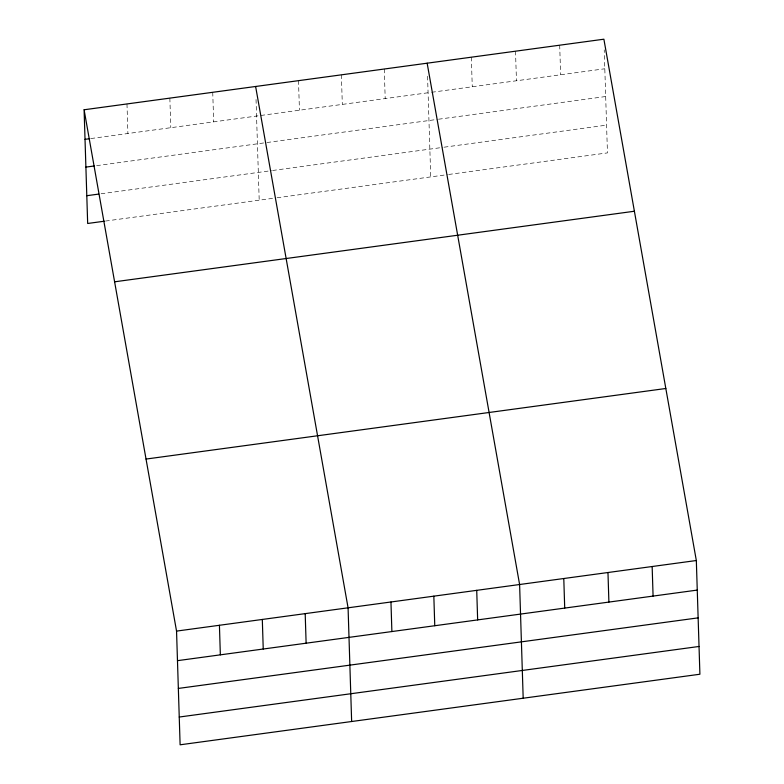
<?xml version="1.0" encoding="UTF-8"?>
<svg xmlns="http://www.w3.org/2000/svg" width="784" height="784" viewBox="0 0 784 784"><rect width="100%" height="100%" fill="white"/><g stroke="black" fill="none" stroke-linecap="round" stroke-linejoin="round"><path stroke-width="0.59" stroke-dasharray="3.92 2.94" d="M90.973 138.533L430.475 92.434M431.67 92.277L604.817 68.767M96.618 165.649L265.766 142.678M266.952 142.521L437.315 119.393M438.511 119.227L605.689 96.53M101.087 193.766L271.431 170.638M272.616 170.481L442.989 147.353M444.185 147.186L606.581 125.136M105.536 221.049L275.87 197.921M277.066 197.764L447.448 174.626M448.644 174.469L607.453 152.9L604.219 49.843M559.698 45.198L560.629 74.764M515.519 51.195L516.45 80.762M471.341 57.193L472.262 86.759M427.564 76.205L430.73 176.9M384.268 69.012L385.199 98.578M341.393 74.843L342.314 104.409M298.508 80.664L299.439 110.23M256.035 99.49L259.2 200.185M212.738 92.306L213.669 121.873M169.854 98.127L170.785 127.694M126.979 103.949L127.91 133.515"/><path stroke-width="1.18" d="M84.094 109.77L603.886 39.2L696.329 560.521L699.906 674.23L180.114 744.8L176.547 631.1L84.094 109.77L87.671 223.479L104.341 221.215M85.025 139.336L89.788 138.69M85.897 167.1L94.237 165.973M86.799 195.706L98.706 194.089M114.601 281.809L634.393 211.239M146.04 459.061L665.822 388.492M176.547 631.1L696.329 560.521M177.468 660.667L697.26 590.087M178.34 688.43L698.132 617.861M179.242 717.037L699.034 646.467M427.153 63.19L519.606 584.521L523.183 698.221M255.623 86.485L348.076 607.806L351.644 721.515M652.151 566.528L653.082 596.085M607.972 572.526L608.894 602.092M563.784 578.523L564.715 608.09M476.721 590.342L477.652 619.909M433.836 596.163L434.767 625.73M390.961 601.985L391.882 631.551M305.192 613.627L306.123 643.194M262.307 619.448L263.238 649.015M219.422 625.269L220.353 654.836"/></g></svg>
